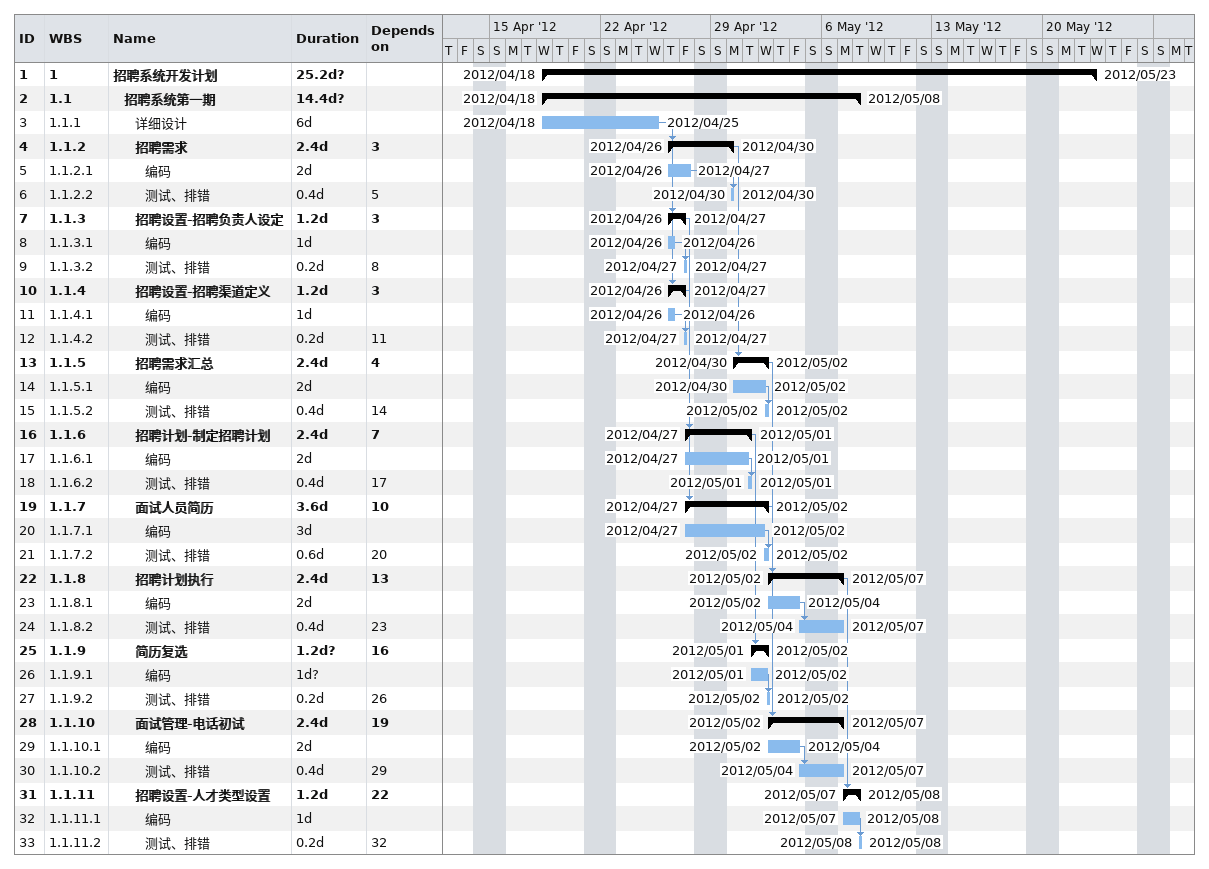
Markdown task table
| ID | WBS | Task | Duration | Start | Finish | Predecessors |
|---|---|---|---|---|---|---|
| 1 | 1 | **招聘系统开发计划** | 25.2d? | 2012-04-18 | 2012-05-23 |  |
| 2 | 1.1 | **招聘系统第一期** | 14.4d? | 2012-04-18 | 2012-05-08 |  |
| 3 | 1.1.1 | 详细设计 | 6d | 2012-04-18 | 2012-04-25 |  |
| 4 | 1.1.2 | **招聘需求** | 2.4d | 2012-04-26 | 2012-04-30 | 3 |
| 5 | 1.1.2.1 | 编码 | 2d | 2012-04-26 | 2012-04-27 |  |
| 6 | 1.1.2.2 | 测试、排错 | 0.4d | 2012-04-30 | 2012-04-30 | 5 |
| 7 | 1.1.3 | **招聘设置-招聘负责人设定** | 1.2d | 2012-04-26 | 2012-04-27 | 3 |
| 8 | 1.1.3.1 | 编码 | 1d | 2012-04-26 | 2012-04-26 |  |
| 9 | 1.1.3.2 | 测试、排错 | 0.2d | 2012-04-27 | 2012-04-27 | 8 |
| 10 | 1.1.4 | **招聘设置-招聘渠道定义** | 1.2d | 2012-04-26 | 2012-04-27 | 3 |
| 11 | 1.1.4.1 | 编码 | 1d | 2012-04-26 | 2012-04-26 |  |
| 12 | 1.1.4.2 | 测试、排错 | 0.2d | 2012-04-27 | 2012-04-27 | 11 |
| 13 | 1.1.5 | **招聘需求汇总** | 2.4d | 2012-04-30 | 2012-05-02 | 4 |
| 14 | 1.1.5.1 | 编码 | 2d | 2012-04-30 | 2012-05-02 |  |
| 15 | 1.1.5.2 | 测试、排错 | 0.4d | 2012-05-02 | 2012-05-02 | 14 |
| 16 | 1.1.6 | **招聘计划-制定招聘计划** | 2.4d | 2012-04-27 | 2012-05-01 | 7 |
| 17 | 1.1.6.1 | 编码 | 2d | 2012-04-27 | 2012-05-01 |  |
| 18 | 1.1.6.2 | 测试、排错 | 0.4d | 2012-05-01 | 2012-05-01 | 17 |
| 19 | 1.1.7 | **面试人员简历** | 3.6d | 2012-04-27 | 2012-05-02 | 10 |
| 20 | 1.1.7.1 | 编码 | 3d | 2012-04-27 | 2012-05-02 |  |
| 21 | 1.1.7.2 | 测试、排错 | 0.6d | 2012-05-02 | 2012-05-02 | 20 |
| 22 | 1.1.8 | **招聘计划执行** | 2.4d | 2012-05-02 | 2012-05-07 | 13 |
| 23 | 1.1.8.1 | 编码 | 2d | 2012-05-02 | 2012-05-04 |  |
| 24 | 1.1.8.2 | 测试、排错 | 0.4d | 2012-05-04 | 2012-05-07 | 23 |
| 25 | 1.1.9 | **简历复选** | 1.2d? | 2012-05-01 | 2012-05-02 | 16 |
| 26 | 1.1.9.1 | 编码 | 1d? | 2012-05-01 | 2012-05-02 |  |
| 27 | 1.1.9.2 | 测试、排错 | 0.2d | 2012-05-02 | 2012-05-02 | 26 |
| 28 | 1.1.10 | **面试管理-电话初试** | 2.4d | 2012-05-02 | 2012-05-07 | 19 |
| 29 | 1.1.10.1 | 编码 | 2d | 2012-05-02 | 2012-05-04 |  |
| 30 | 1.1.10.2 | 测试、排错 | 0.4d | 2012-05-04 | 2012-05-07 | 29 |
| 31 | 1.1.11 | **招聘设置-人才类型设置** | 1.2d | 2012-05-07 | 2012-05-08 | 22 |
| 32 | 1.1.11.1 | 编码 | 1d | 2012-05-07 | 2012-05-08 |  |
| 33 | 1.1.11.2 | 测试、排错 | 0.2d | 2012-05-08 | 2012-05-08 | 32 |
